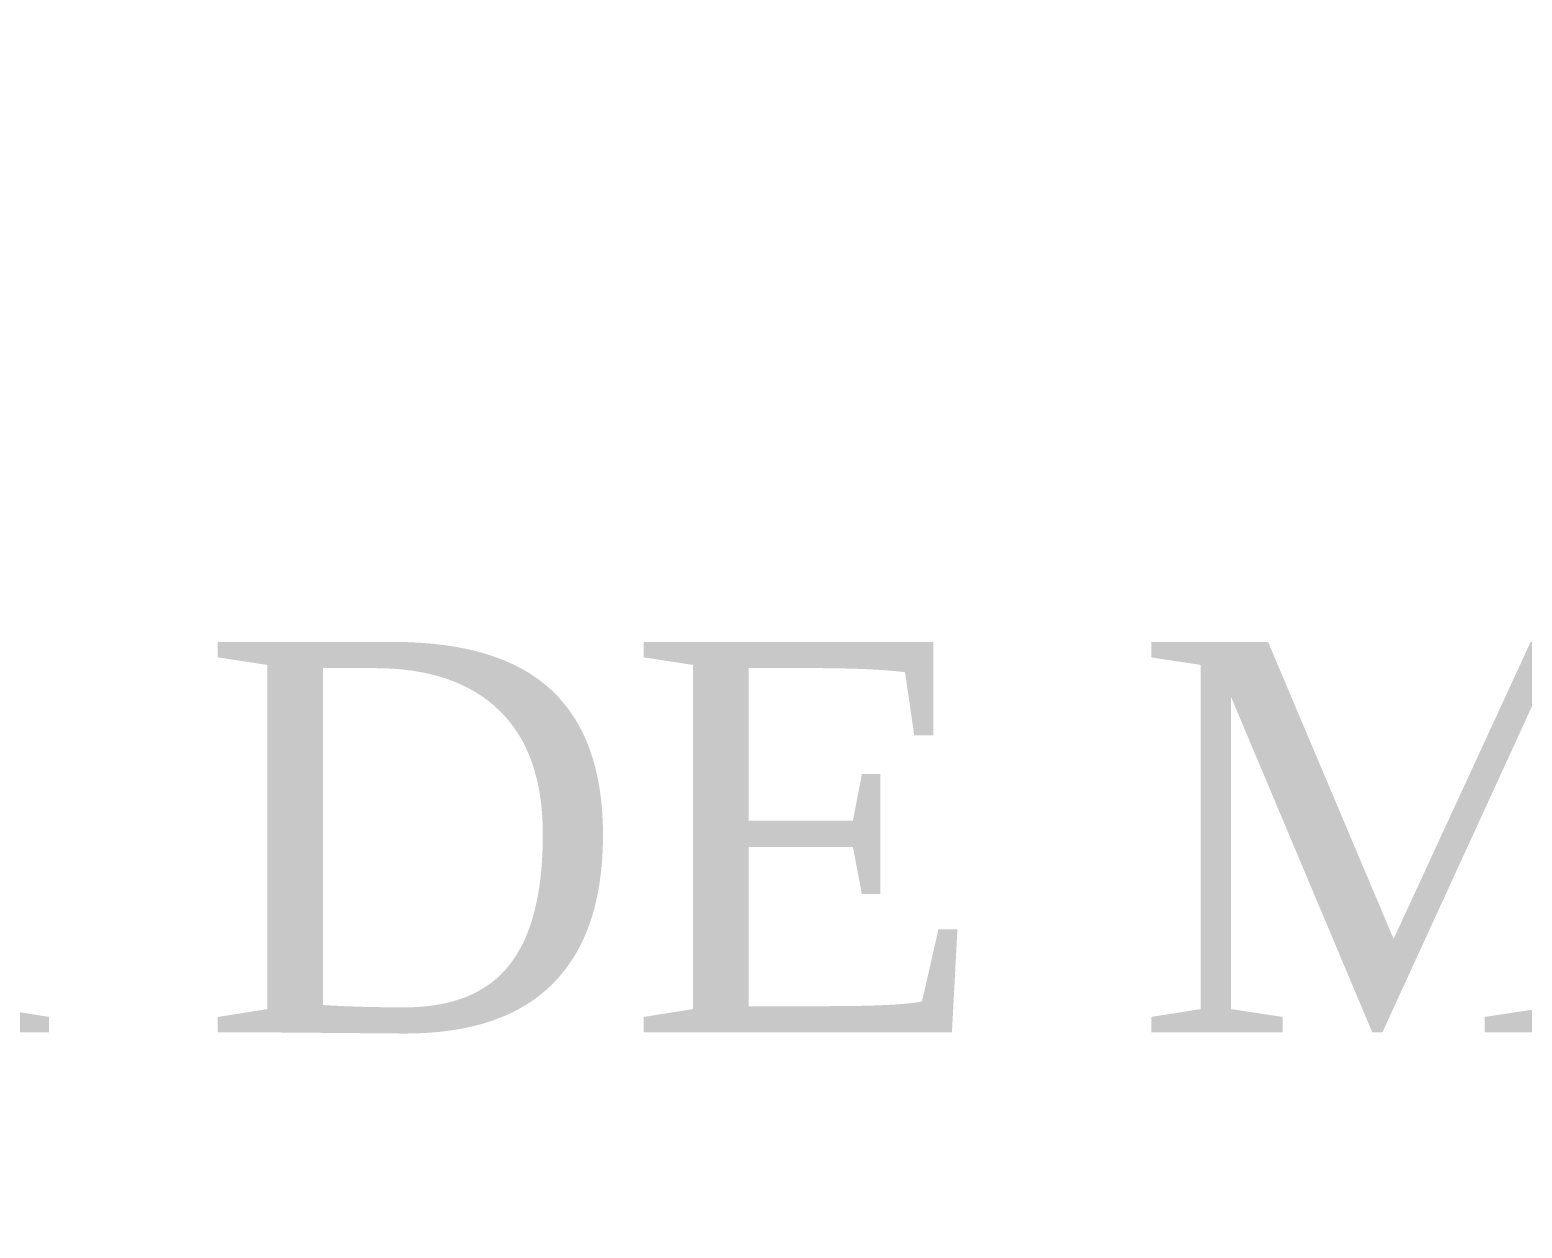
# Model space of a CAD drawing. Header units: millimetres. Extents: x 138823 to 235949, y -69097 to 9810.
# Drawn here: x 156812 to 157958, y -63030 to -62109 of the extents above; entities that cross this region are included whole.
import ezdxf

# ---------------------------------------------------------------- set-up
doc = ezdxf.new("R2010")
doc.units = ezdxf.units.MM
doc.layers.add('0 CASCO', color=7, linetype='Continuous')
doc.layers.add('29 TEXTO', color=52, linetype='Continuous')
doc.styles.add('BAL', font='arial.ttf')

msp = doc.modelspace()

# ---------------------------------------------------------------- linework, layer by layer
at = {"layer": '0 CASCO'}
msp.add_open_spline([(146126.8, -63082.4), (146215.2, -62795.2), (146379.5, -62261.3), (146663, -61525.1), (146952.9, -60892.1), (147256.1, -60339.2), (147575.4, -59852.7), (147907.4, -59416.7), (148142, -59149.6), (148256.8, -59018.8), (148433.3, -58947.2), (148727.4, -58828), (149267.4, -58647.6), (149866.8, -58474.5), (150582.1, -58311.6), (151284.2, -58193.3), (151973.4, -58111.1), (152654.4, -58054.8), (153543.2, -57999.8), (155031.6, -57935), (156745.1, -57864.2), (158569.8, -57805.5), (160341.7, -57766.4), (162120.5, -57748.9), (165904.3, -57749.3), (169966.5, -57750.4), (175373.8, -57746.8), (179241.2, -57811.4), (182508.2, -57806.1), (184198.2, -57821.2), (185099.6, -57853.7), (185777.9, -57894.4), (186463.8, -57958), (187165.9, -58051.1), (187764.5, -58157.3), (188457.2, -58303.9), (189171.5, -58483.4), (190011.9, -58727.1), (190763.3, -58970.5), (191465.3, -59223.2), (192112.9, -59490.6), (192717.8, -59794.9), (193303.4, -60159.3), (194045.7, -60703.6), (194777.2, -61289.7), (195509.5, -61831.9), (195966.5, -62134.9), (196376, -62363.4), (196709.4, -62514), (197110.9, -62645), (197514.3, -62741.3), (198015.8, -62842.4), (198542.5, -62935.2), (199173.5, -63014.6), (199598.1, -63056.9), (199854.9, -63082.4)], degree=3, knots=[0, 0, 0, 0, 901.347948, 1675.319997, 2364.677603, 2988.840142, 3564.913749, 4109.091785, 4631.178176, 4631.178176, 4631.178176, 5202.378251, 5582.891234, 6338.519578, 7073.266174, 7782.366384, 8473.718568, 9154.846991, 9831.879341, 11145.250803, 13624.165902, 14976.643804, 16622.243106, 18940.880075, 20313.267208, 27973.450232, 31127.646951, 36535.061714, 39576.620039, 40928.546533, 41604.908463, 42282.305172, 42966.969378, 43670.810001, 44406.445425, 44790.246915, 45794.849099, 46614.860763, 47415.011993, 48164.042526, 48852.838016, 49515.641376, 50192.856084, 50919.426916, 52275.645461, 53004.522816, 53652.759672, 53918.536496, 54410.868153, 54747.069908, 55184.163317, 55654.219696, 56281.932144, 56787.842028, 57561.948504, 57561.948504, 57561.948504, 57561.948504], dxfattribs=at)

# ---------------------------------------------------------------- texts
at = {"layer": '29 TEXTO', "color": 5, "insert": (155318.8, -62579.1), "char_height": 300, "attachment_point": 1, "style": 'BAL'}
msp.add_mtext_dynamic_manual_height_columns('{\\fTimes New Roman|b0|i0|c0|p18;\\C256;PRAÇA DE MÁQUINAS}', width=5383.573, gutter_width=125, heights=[0], dxfattribs=at)

doc.saveas('drawing.dxf')
